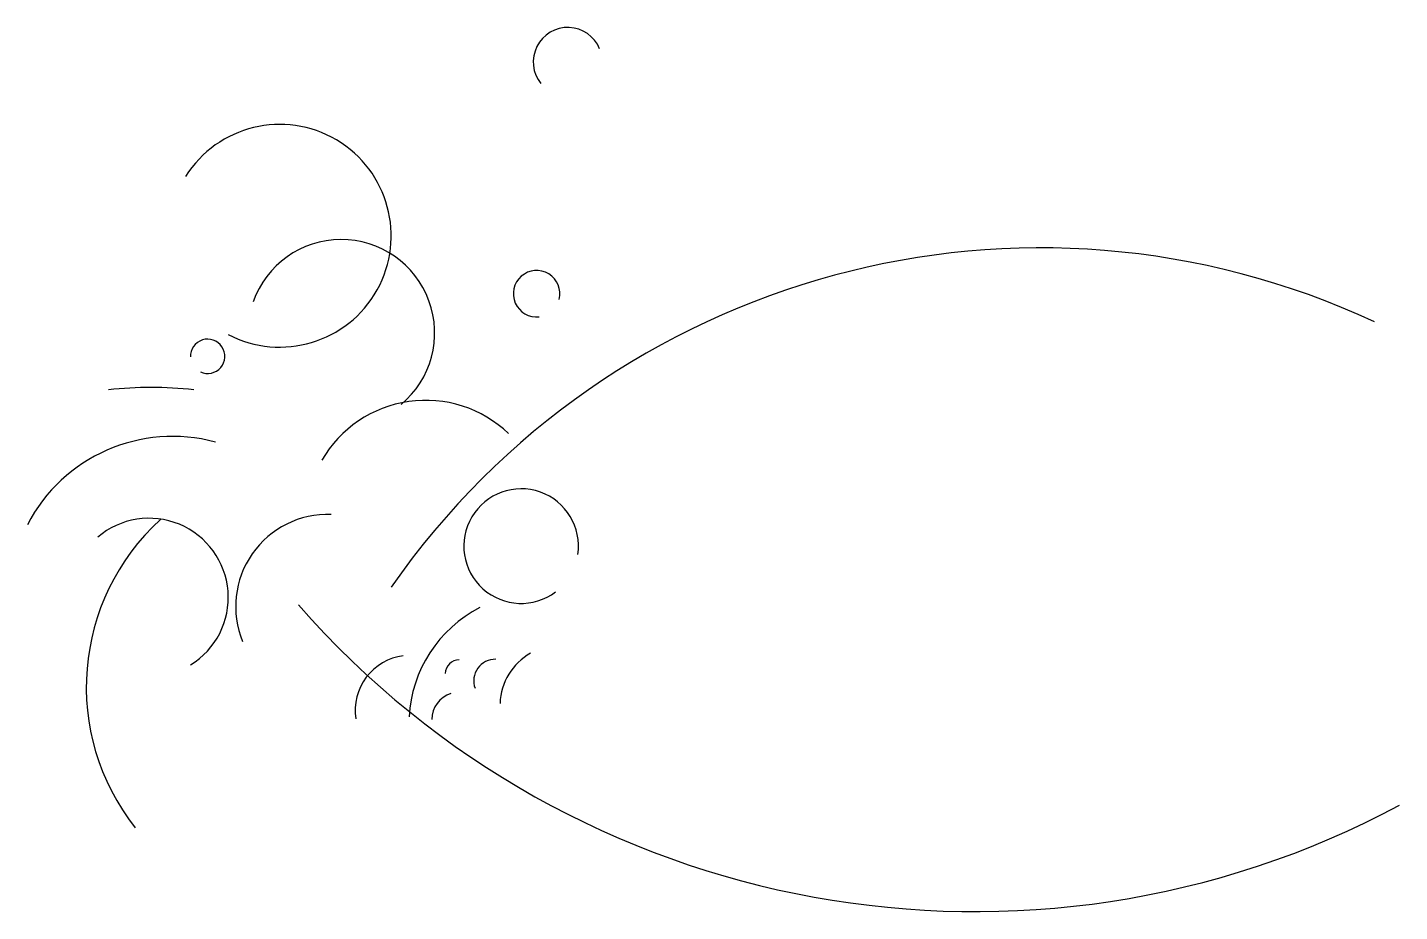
# Model space of a CAD drawing. Header units: inches. Extents: x -4654 to -3019, y -2199 to -1145.
import ezdxf

# ---------------------------------------------------------------- set-up
doc = ezdxf.new("R2010")
doc.units = ezdxf.units.IN
doc.header["$MEASUREMENT"] = 0

msp = doc.modelspace()

# ---------------------------------------------------------------- linework, layer by layer
for centre, radius, start, end in [((-4010.1, -1186.2), 41.1, 22.3837, 218.8671), ((-4353.2, -1393.4), 132.7, 242.3545, 147.888), ((-4280, -1509.2), 111.3, 309.9567, 160.5263), ((-3446.7, -2350.4), 942.5, 65.0296, 145.1928), ((-4047.2, -1462.5), 27.7, 346.1007, 276.1918), ((-4439.2, -1537.1), 20.5, 245.4555, 181.9985), ((-4506.6, -2026.1), 451.9, 83.5462, 96.4538), ((-4179.4, -1732.6), 143.1, 46.3021, 149.9375), ((-4480.8, -1827.5), 195, 74.8269, 152.6131), ((-4065.6, -1763.3), 68.3, 351.6263, 306.9798), ((-4314.1, -1931.3), 269.7, 132.2662, 218.4249), ((-4509, -1824.5), 94.4, 301.5733, 130.4239), ((-4296.3, -1835.1), 109.5, 87.7353, 202.464), ((-3524.7, -1126.7), 1072.2, 221.2261, 298.1465), ((-4020, -1952.8), 70.8, 119.0322, 178.341), ((-4139.5, -1915.3), 16.5, 90, 180), ((-4096.4, -1923.8), 25.7, 88.7281, 200.2686), ((-4139.8, -1969.7), 32.2, 107.4505, 180.2635)]:
    msp.add_arc(centre, radius, start, end)
at = {"color": 2}
msp.add_arc((-4043.4, -1975.4), 156.1, 117.2314, 176.8311, dxfattribs=at)
at = {"color": 1}
msp.add_arc((-4197.5, -1959.4), 66, 97.5241, 188.3871, dxfattribs=at)

doc.saveas('drawing.dxf')
